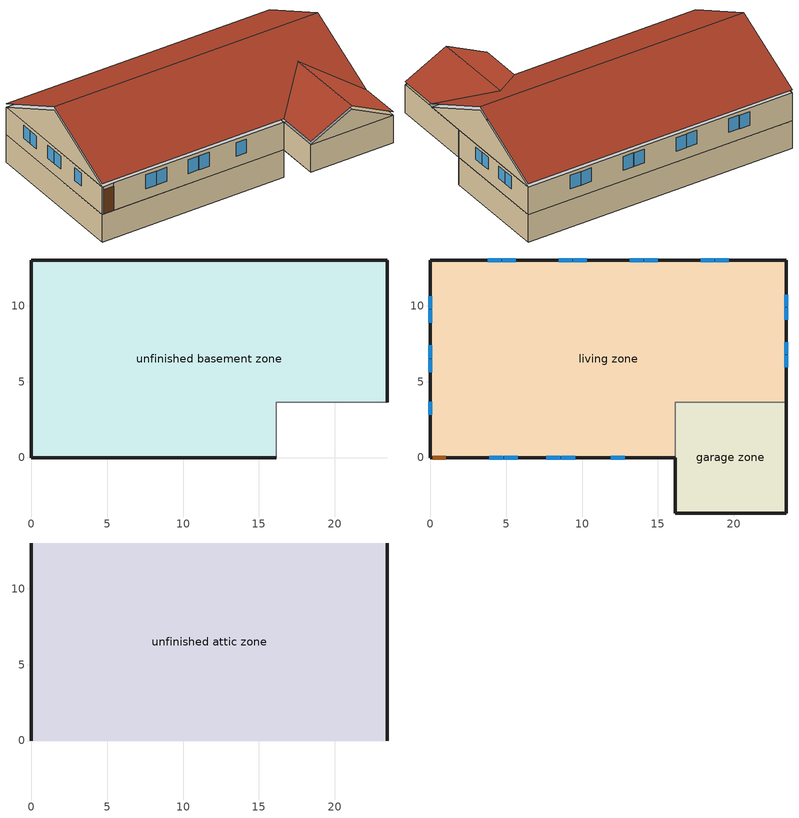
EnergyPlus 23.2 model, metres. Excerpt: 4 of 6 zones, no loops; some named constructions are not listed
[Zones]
unfinished basement zone
 floor foundation (FloorFndGrndUnfinB): 0,0 0,13.03 23.45,13.03 23.45,3.66 16.13,3.66 16.13,0 z-2.44
 wall foundation (WallFndGrndUnfinB): 23.45,3.66 23.45,13.03 0,13.03 0,0 16.13,0 z-2.44:0
 wall adiabatic (WallIntUnfinUninsUnfin): 16.13,0 16.13,3.66 23.45,3.66 z-2.44:0
garage zone
 floor foundation (FloorFndGrndUnfinSlab): 16.13,-3.66 16.13,3.66 23.45,3.66 23.45,-3.66 z0
 wall outside (WallExtUninsUnfin): 16.13,0 16.13,-3.66 23.45,-3.66 23.45,3.66 z0:2.44; 16.13,-3.66,2.44 23.45,-3.66,2.44 19.79,-3.66,4.27
 wall to living zone (WallIntFinInsUnfin Reversed): 23.45,3.66 16.13,3.66 16.13,0 z0:2.44
 roof outside (RoofUnfinUninsExt): 16.13,0,2.74 16.13,-3.66,2.74 19.79,-3.66,4.57 19.79,3.66,4.57; 23.45,0,2.74 19.79,3.66,4.57 19.79,-3.66,4.57 23.45,-3.66,2.74
living zone
 floor to unfinished basement zone (FloorUnfinBInsFin Reversed): 0,0 0,13.03 23.45,13.03 23.45,3.66 16.13,3.66 16.13,0 z0
 wall outside (WallExtInsFin): 23.45,3.66 23.45,13.03 0,13.03 0,0 0.13,0 1.05,0 16.13,0 z0:2.44
 window (WindowConstruction): 23.45,5.95 23.45,6.75 / 23.45,6.81 23.45,7.61 / 23.45,9.07 23.45,9.87 / 23.45,9.93 23.45,10.74 z1.06:2.13; 3.88,0 4.79,0 / 4.85,0 5.76,0 / 7.65,0 8.56,0 / 8.62,0 9.54,0 / 11.91,0 12.82,0 z0.92:2.13; 0,10.65 0,9.8 / 0,9.74 0,8.89 / 0,7.39 0,6.54 / 0,6.48 0,5.64 / 0,3.68 0,2.83 z1.01:2.13; 19.69,13.03 18.79,13.03 / 18.73,13.03 17.83,13.03 / 15,13.03 14.1,13.03 / 14.04,13.03 13.14,13.03 / 10.31,13.03 9.41,13.03 / 9.35,13.03 8.45,13.03 / 5.62,13.03 4.72,13.03 / 4.66,13.03 3.76,13.03 z0.94:2.13
 door (Door): 0.15,0 1.02,0 z0:2.13
unfinished attic zone
 floor to garage zone (FloorUnfinUninsUnfin): 23.45,3.66 23.45,0 16.13,0 16.13,3.66 z2.44
 floor to living zone (FloorFinInsUnfinAttic): 23.45,13.03 23.45,3.66 16.13,3.66 16.13,0 0,0 0,13.03 z2.44
 wall outside (WallExtUninsUnfin): 0,6.51,5.7 0,13.03,2.44 0,0,2.44; 23.45,6.51,5.7 23.45,0,2.44 23.45,13.03,2.44
 roof outside (RoofUnfinInsExt): 0,6.51,6 23.45,6.51,6 23.45,13.03,2.74 0,13.03,2.74; 0,6.51,6 0,0,2.74 16.13,0,2.74 19.79,3.66,4.57 23.45,0,2.74 23.45,6.51,6
[Construction]
FloorFinInsUnfinAttic Reversed: Drywall 0.5 in., FloorUATrussandIns, FloorUAAdditionalCeilingIns
FloorUnfinBInsFin: FloorIns, RoofSheathing, Wood Floor, Floor Covering
WallIntFinInsUnfin: WallSheathing, WallStudAndCavity 1
[EnergyManagementSystem:Subroutine]
res_ds_res_ac_asys_lk_subrout: Set f_sup = 0.13326673326673327; Set f_ret = 0.06673326673326675; Set f_OA = 0.0; Set oafrate = f_OA * res_ds_res_ac_asys_AhVfr; Set suplkfrate = f_sup * res_ds_res_ac_asys_AhVfr; Set retlkfrate = f_ret * res_ds_res_ac_asys_AhVfr; Set res_ds_res_ac_asys_AhToLiv = (@Abs (suplkfrate-retlkfrate-oafrate)); Set res_ds_res_ac_asys_LivToAh = 0; Set res_ds_res_ac_asys_lk_sup_fan_equiv = 0; Set res_ds_res_ac_asys_lk_ret_fan_equiv = oafrate; If res_ds_res_ac_asys_AhMfr>0; Set h_SA=(@HFnTdbW res_ds_res_ac_asys_AhTt res_ds_res_ac_asys_AhWt); Set h_AHZ=(@HFnTdbW res_ds_res_ac_asys_AhT res_ds_res_ac_asys_AhW); Set h_RA=(@HFnTdbW res_ds_res_ac_asys_RaT res_ds_res_ac_asys_RaW); Set h_fg=(@HfgAirFnWTdb res_ds_res_ac_asys_AhWt res_ds_res_ac_asys_AhTt); Set SALkQtot=f_sup*res_ds_res_ac_asys_AhMfr*(h_RA-h_SA); Set temp1=h_fg*(res_ds_res_ac_asys_RaW-res_ds_res_ac_asys_AhWt); Set res_ds_res_ac_asys_SupLatLkToLv = f_sup*res_ds_res_ac_asys_AhMfr*temp1; Set res_ds_res_ac_asys_SupSLkToLv = SALkQtot-res_ds_res_ac_asys_SupLatLkToLv; Set eTm=(res_ds_res_ac_asys_FanRtf/(res_ds_res_ac_asys_AhMfr*1006.0))*251.338; Set eTm=0-eTm; Set temp4=res_ds_res_ac_asys_AhT; Set tsup=temp4+((res_ds_res_ac_asys_AhTt-res_ds_res_ac_asys_AhT)*(@Exp eTm)); Set temp5=tsup-res_ds_res_ac_asys_AhTt; Set res_ds_res_ac_asys_SupDCnToLv = res_ds_res_ac_asys_AhMfr*1006.0*temp5; Set res_ds_res_ac_asys_SupDCnToAh = 0-res_ds_res_ac_asys_SupDCnToLv; Set eTm=(res_ds_res_ac_asys_FanRtf/(res_ds_res_ac_asys_AhMfr*1006.0))*93.088; Set eTm=0-eTm; Set temp6=res_ds_res_ac_asys_AhT; Set tret=temp6+((res_ds_res_ac_asys_RaT-res_ds_res_ac_asys_AhT)*(@Exp eTm)); Set temp7=tret-res_ds_res_ac_asys_RaT; Set res_ds_res_ac_asys_RetDCnToPl=res_ds_res_ac_asys_AhMfr*1006.0*temp7; Set res_ds_res_ac_asys_RetDCnToAh=0-res_ds_res_ac_asys_RetDCnToPl; Set res_ds_res_ac_asys_RetLatLk=0; Set temp2=(res_ds_res_ac_asys_AhT-res_ds_res_ac_asys_RaT); Set res_ds_res_ac_asys_RetSLk=f_ret*res_ds_res_ac_asys_AhMfr*1006.0*temp2; Set QtLkToAHZn=f_sup*res_ds_res_ac_asys_AhMfr*(h_SA-h_AHZ); Set temp3=(res_ds_res_ac_asys_AhWt-res_ds_res_ac_asys_AhW); Set res_ds_res_ac_asys_SupLatLkToAh=f_sup*res_ds_res_ac_asys_AhMfr*h_fg; Set res_ds_res_ac_asys_SupLatLkToAh=res_ds_res_ac_asys_SupLatLkToAh*temp3; Set res_ds_res_ac_asys_SupSLkToAh=QtLkToAHZn-res_ds_res_ac_asys_SupLatLkToAh; Else; Set res_ds_res_ac_asys_SupLatLkToLv=0; Set res_ds_res_ac_asys_SupSLkToLv=0; Set res_ds_res_ac_asys_SupDCnToLv=0; Set res_ds_res_ac_asys_SupDCnToAh=0; Set res_ds_res_ac_asys_RetDCnToPl=0; Set res_ds_res_ac_asys_RetDCnToAh=0; Set res_ds_res_ac_asys_RetLatLk=0; Set res_ds_res_ac_asys_RetSLk=0; Set res_ds_res_ac_asys_SupLatLkToAh=0; Set res_ds_res_ac_asys_SupSLkToAh=0; EndIf
res_ds_res_fur_gas_asys_lk_subrout: Set f_sup = 0.13326673326673327; Set f_ret = 0.06673326673326675; Set f_OA = 0.0; Set oafrate = f_OA * res_ds_res_fur_gas_asys_AhVfr; Set suplkfrate = f_sup * res_ds_res_fur_gas_asys_AhVfr; Set retlkfrate = f_ret * res_ds_res_fur_gas_asys_AhVfr; Set res_ds_res_fur_gas_asys_AhToLiv = (@Abs (suplkfrate-retlkfrate-oafrate)); Set res_ds_res_fur_gas_asys_LivToAh = 0; Set res_ds_res_fur_gas_asys_lk_sup_fan_equiv = 0; Set res_ds_res_fur_gas_asys_lk_ret_fan_equiv = oafrate; If res_ds_res_fur_gas_asys_AhMfr>0; Set h_SA=(@HFnTdbW res_ds_res_fur_gas_asys_AhTt res_ds_res_fur_gas_asys_AhWt); Set h_AHZ=(@HFnTdbW res_ds_res_fur_gas_asys_AhT res_ds_res_fur_gas_asys_AhW); Set h_RA=(@HFnTdbW res_ds_res_fur_gas_asys_RaT res_ds_res_fur_gas_asys_RaW); Set h_fg=(@HfgAirFnWTdb res_ds_res_fur_gas_asys_AhWt res_ds_res_fur_gas_asys_AhTt); Set SALkQtot=f_sup*res_ds_res_fur_gas_asys_AhMfr*(h_RA-h_SA); Set temp1=h_fg*(res_ds_res_fur_gas_asys_RaW-res_ds_res_fur_gas_asys_AhWt); Set res_ds_res_fur_gas_asys_SupLatLkToLv = f_sup*res_ds_res_fur_gas_asys_AhMfr*temp1; Set res_ds_res_fur_gas_asys_SupSLkToLv = SALkQtot-res_ds_res_fur_gas_asys_SupLatLkToLv; Set eTm=(res_ds_res_fur_gas_asys_FanRtf/(res_ds_res_fur_gas_asys_AhMfr*1006.0))*251.338; Set eTm=0-eTm; Set temp4=res_ds_res_fur_gas_asys_AhT; Set tsup=temp4+((res_ds_res_fur_gas_asys_AhTt-res_ds_res_fur_gas_asys_AhT)*(@Exp eTm)); Set temp5=tsup-res_ds_res_fur_gas_asys_AhTt; Set res_ds_res_fur_gas_asys_SupDCnToLv = res_ds_res_fur_gas_asys_AhMfr*1006.0*temp5; Set res_ds_res_fur_gas_asys_SupDCnToAh = 0-res_ds_res_fur_gas_asys_SupDCnToLv; Set eTm=(res_ds_res_fur_gas_asys_FanRtf/(res_ds_res_fur_gas_asys_AhMfr*1006.0))*93.088; Set eTm=0-eTm; Set temp6=res_ds_res_fur_gas_asys_AhT; Set tret=temp6+((res_ds_res_fur_gas_asys_RaT-res_ds_res_fur_gas_asys_AhT)*(@Exp eTm)); Set temp7=tret-res_ds_res_fur_gas_asys_RaT; Set res_ds_res_fur_gas_asys_RetDCnToPl=res_ds_res_fur_gas_asys_AhMfr*1006.0*temp7; Set res_ds_res_fur_gas_asys_RetDCnToAh=0-res_ds_res_fur_gas_asys_RetDCnToPl; Set res_ds_res_fur_gas_asys_RetLatLk=0; Set temp2=(res_ds_res_fur_gas_asys_AhT-res_ds_res_fur_gas_asys_RaT); Set res_ds_res_fur_gas_asys_RetSLk=f_ret*res_ds_res_fur_gas_asys_AhMfr*1006.0*temp2; Set QtLkToAHZn=f_sup*res_ds_res_fur_gas_asys_AhMfr*(h_SA-h_AHZ); Set temp3=(res_ds_res_fur_gas_asys_AhWt-res_ds_res_fur_gas_asys_AhW); Set res_ds_res_fur_gas_asys_SupLatLkToAh=f_sup*res_ds_res_fur_gas_asys_AhMfr*h_fg; Set res_ds_res_fur_gas_asys_SupLatLkToAh=res_ds_res_fur_gas_asys_SupLatLkToAh*temp3; Set res_ds_res_fur_gas_asys_SupSLkToAh=QtLkToAHZn-res_ds_res_fur_gas_asys_SupLatLkToAh; Else; Set res_ds_res_fur_gas_asys_SupLatLkToLv=0; Set res_ds_res_fur_gas_asys_SupSLkToLv=0; Set res_ds_res_fur_gas_asys_SupDCnToLv=0; Set res_ds_res_fur_gas_asys_SupDCnToAh=0; Set res_ds_res_fur_gas_asys_RetDCnToPl=0; Set res_ds_res_fur_gas_asys_RetDCnToAh=0; Set res_ds_res_fur_gas_asys_RetLatLk=0; Set res_ds_res_fur_gas_asys_RetSLk=0; Set res_ds_res_fur_gas_asys_SupLatLkToAh=0; Set res_ds_res_fur_gas_asys_SupSLkToAh=0; EndIf
[Schedule:Day:Interval]
res lighting garage allday1; res lighting interior allday1; res lighting exterior allday1: No, 01:00, 0.122285, 02:00, 0.0733708, 04:00, 0.0489138, 05:00, 0.0543812, 06:00, 0.149216, 07:00, 0.350317, 08:00, 0.443317, 09:00, 0.471122, 10:00, 0.48428, 11:00, 0.471113, 12:00, 0.45287, 13:00, 0.439703, 14:00, 0.435828, 15:00, 0.438552, 16:00, 0.460023, 17:00, 0.53172, 18:00, 0.691251, 19:00, 0.896692, 20:00, 1, 21:00, 0.904552, 22:00, 0.700046, 23:00, 0.601925, 24:00, 0.246272
res lighting garage allday2; res lighting interior allday2; res lighting exterior allday2: No, 01:00, 0.122285, 02:00, 0.0733708, 04:00, 0.0489138, 05:00, 0.0541015, 06:00, 0.147821, 07:00, 0.347043, 08:00, 0.439173, 09:00, 0.464457, 10:00, 0.475232, 11:00, 0.462188, 12:00, 0.444116, 13:00, 0.431071, 14:00, 0.427233, 15:00, 0.428168, 16:00, 0.438156, 17:00, 0.47688, 18:00, 0.581468, 19:00, 0.760677, 20:00, 0.9305, 21:00, 0.957918, 22:00, 0.818226, 23:00, 0.49803, 24:00, 0.246272
res lighting garage allday3; res lighting interior allday3; res lighting exterior allday3: No, 01:00, 0.122285, 02:00, 0.0733708, 04:00, 0.0489138, 05:00, 0.0533373, 06:00, 0.14401, 07:00, 0.338097, 08:00, 0.427853, 09:00, 0.446468, 10:00, 0.450948, 11:00, 0.43824, 12:00, 0.420633, 13:00, 0.407925, 14:00, 0.404186, 15:00, 0.404404, 16:00, 0.409151, 17:00, 0.429604, 18:00, 0.493331, 19:00, 0.627044, 20:00, 0.803845, 21:00, 0.919042, 22:00, 0.880796, 23:00, 0.546066, 24:00, 0.246272
res lighting garage allday4; res lighting interior allday4; res lighting exterior allday4: No, 01:00, 0.122285, 02:00, 0.0733708, 04:00, 0.0489138, 05:00, 0.0522934, 06:00, 0.138805, 07:00, 0.325876, 08:00, 0.412388, 09:00, 0.422408, 10:00, 0.418804, 11:00, 0.406555, 12:00, 0.389585, 13:00, 0.377336, 14:00, 0.373732, 15:00, 0.373409, 16:00, 0.37379, 17:00, 0.376215, 18:00, 0.387728, 19:00, 0.426902, 20:00, 0.520708, 21:00, 0.672748, 22:00, 0.822514, 23:00, 0.60102, 24:00, 0.246272
res lighting garage allday5; res lighting interior allday5; res lighting exterior allday5: No, 01:00, 0.122285, 02:00, 0.0733708, 04:00, 0.0489138, 05:00, 0.0512496, 06:00, 0.1336, 07:00, 0.313656, 08:00, 0.396923, 09:00, 0.398942, 10:00, 0.387848, 11:00, 0.376059, 12:00, 0.359725, 13:00, 0.347936, 14:00, 0.344466, 15:00, 0.344144, 16:00, 0.344367, 17:00, 0.345777, 18:00, 0.35261, 19:00, 0.377095, 20:00, 0.441157, 21:00, 0.560458, 22:00, 0.709565, 23:00, 0.56194, 24:00, 0.246272
res lighting garage allday6; res lighting interior allday6; res lighting exterior allday6: No, 01:00, 0.122285, 02:00, 0.0733708, 04:00, 0.0489138, 05:00, 0.0504854, 06:00, 0.12979, 07:00, 0.30471, 08:00, 0.385603, 09:00, 0.382141, 10:00, 0.36594, 11:00, 0.354487, 12:00, 0.338619, 13:00, 0.327166, 14:00, 0.323796, 15:00, 0.323482, 16:00, 0.323678, 17:00, 0.324821, 18:00, 0.330116, 19:00, 0.348758, 20:00, 0.39814, 21:00, 0.494684, 22:00, 0.628381, 23:00, 0.524447, 24:00, 0.246272
res lighting garage allday7; res lighting interior allday7; res lighting exterior allday7: No, 01:00, 0.122285, 02:00, 0.0733708, 04:00, 0.0489138, 05:00, 0.0502057, 06:00, 0.128395, 07:00, 0.301436, 08:00, 0.381459, 09:00, 0.376071, 10:00, 0.358081, 11:00, 0.346751, 12:00, 0.331053, 13:00, 0.319723, 14:00, 0.316389, 15:00, 0.31608, 16:00, 0.316285, 17:00, 0.317475, 18:00, 0.322952, 19:00, 0.342104, 20:00, 0.392482, 21:00, 0.490211, 22:00, 0.624302, 23:00, 0.522023, 24:00, 0.246272
res lighting garage allday8; res lighting interior allday8; res lighting exterior allday8: No, 01:00, 0.122285, 02:00, 0.0733708, 04:00, 0.0489138, 05:00, 0.0504854, 06:00, 0.12979, 07:00, 0.30471, 08:00, 0.385603, 09:00, 0.382141, 10:00, 0.36594, 11:00, 0.354487, 12:00, 0.338619, 13:00, 0.327166, 14:00, 0.323796, 15:00, 0.323491, 16:00, 0.323791, 17:00, 0.325599, 18:00, 0.333987, 19:00, 0.362731, 20:00, 0.434437, 21:00, 0.561062, 22:00, 0.708907, 23:00, 0.556985, 24:00, 0.246272
res lighting garage allday9; res lighting interior allday9; res lighting exterior allday9: No, 01:00, 0.122285, 02:00, 0.0733708, 04:00, 0.0489138, 05:00, 0.0512496, 06:00, 0.1336, 07:00, 0.313656, 08:00, 0.396923, 09:00, 0.398942, 10:00, 0.387848, 11:00, 0.376059, 12:00, 0.359725, 13:00, 0.347936, 14:00, 0.344466, 15:00, 0.344215, 16:00, 0.345112, 17:00, 0.350061, 18:00, 0.37044, 19:00, 0.43019, 20:00, 0.551888, 21:00, 0.714401, 22:00, 0.831384, 23:00, 0.582105, 24:00, 0.246272
res lighting garage allday10; res lighting interior allday10; res lighting exterior allday10: No, 01:00, 0.122285, 02:00, 0.0733708, 04:00, 0.0489138, 05:00, 0.0522934, 06:00, 0.138805, 07:00, 0.325876, 08:00, 0.412388, 09:00, 0.422408, 10:00, 0.418804, 11:00, 0.406555, 12:00, 0.389585, 13:00, 0.377336, 14:00, 0.373732, 15:00, 0.37373, 16:00, 0.376834, 17:00, 0.391494, 18:00, 0.441544, 19:00, 0.557614, 20:00, 0.731177, 21:00, 0.872781, 22:00, 0.874397, 23:00, 0.552342, 24:00, 0.246272
res lighting garage allday11; res lighting interior allday11; res lighting exterior allday11: No, 01:00, 0.122285, 02:00, 0.0733708, 04:00, 0.0489138, 05:00, 0.0533373, 06:00, 0.14401, 07:00, 0.338097, 08:00, 0.427853, 09:00, 0.446468, 10:00, 0.450948, 11:00, 0.43824, 12:00, 0.420633, 13:00, 0.407925, 14:00, 0.404186, 15:00, 0.409603, 16:00, 0.442543, 17:00, 0.53199, 18:00, 0.700143, 19:00, 0.882518, 20:00, 0.944276, 21:00, 0.830284, 22:00, 0.638992, 23:00, 0.552505, 24:00, 0.246272
res lighting garage allday12; res lighting interior allday12; res lighting exterior allday12: No, 01:00, 0.122285, 02:00, 0.0733708, 04:00, 0.0489138, 05:00, 0.0541015, 06:00, 0.147821, 07:00, 0.347043, 08:00, 0.439173, 09:00, 0.464457, 10:00, 0.475232, 11:00, 0.462188, 12:00, 0.444116, 13:00, 0.431071, 14:00, 0.427233, 15:00, 0.433237, 16:00, 0.471088, 17:00, 0.575408, 18:00, 0.765327, 19:00, 0.95027, 20:00, 0.976328, 21:00, 0.818447, 22:00, 0.616279, 23:00, 0.530156, 24:00, 0.246272
Schedule Day 28; res lighting garage winter design; Schedule Day 25; res lighting interior winter design; res cd electric schedule allday1; res cd electric schedule allday3; res cd electric schedule allday5; res cd electric schedule allday6; res gas fireplace schedule winter design; res lighting exterior winter design; res misc plug loads schedule winter design; res mv_1 bath exhaust schedule winter design; res mv_1 dryer exhaust schedule allday1; res mv_1 dryer exhaust schedule allday3; res mv_1 dryer exhaust schedule allday5; res mv_1 dryer exhaust schedule allday6; res mv_1 range exhaust schedule winter design; res occupants schedule winter design; res range electric|false schedule winter design; res refrig schedule winter design; Schedule Day 11; Schedule Day 16; Schedule Day 18; Schedule Day 2; Schedule Day 22; Schedule Day 3; Schedule Day 31; Schedule Day 34; Schedule Day 37; Schedule Day 38; Schedule Day 39; Schedule Day 42; Schedule Day 43; Schedule Day 44; Schedule Day 5; Schedule Day 9; Window shading schedule allday1; Window shading schedule allday10; Window shading schedule allday11; Window shading schedule allday12; Window shading schedule allday2; Window shading schedule allday3; Window shading schedule allday4: No, 24:00, 0
res lighting garage summer design; res lighting interior summer design; res ceil fan schedule allday1; res ceil fan schedule allday10; res ceil fan schedule allday11; res ceil fan schedule allday12; res ceil fan schedule allday2; res ceil fan schedule allday3; res ceil fan schedule allday4; res ceil fan schedule allday5; res ceil fan schedule allday6; res ceil fan schedule allday7; res ceil fan schedule allday8; res ceil fan schedule allday9; res gas fireplace schedule summer design; res lighting exterior summer design; res misc plug loads schedule summer design; res mv_1 bath exhaust schedule summer design; res mv_1 range exhaust schedule summer design; res occupants schedule summer design; res range electric|false schedule summer design; res refrig schedule summer design; Window shading schedule allday5; Window shading schedule allday6; Window shading schedule allday7; Window shading schedule allday8; Window shading schedule allday9: No, 24:00, 1
res cd electric schedule allday2: No, 09:20, 0, 09:30, 0.0439397, 09:40, 0, 09:50, 0.0535879, 10:30, 0, 10:40, 0.0234774, 10:50, 0, 11:00, 0.0229146, 11:10, 0.0169045, 12:10, 0, 12:20, 0.0510955, 15:00, 0, 15:10, 0.0207437, 16:10, 0, 16:20, 0.0451256, 21:10, 0, 21:20, 0.0319598, 24:00, 0
res cd electric schedule allday4: No, 15:20, 0, 15:30, 0.047196, 24:00, 0
res cd electric schedule allday7: No, 06:40, 0, 06:50, 0.061005, 11:40, 0, 11:50, 0.0952563, 24:00, 0
res ceil fan benchmark|living space schedule allday1; res ceil fan benchmark|living space schedule allday12; res misc plug loads schedule allday1; res misc plug loads schedule allday12: No, 01:00, 0.559347, 03:00, 0.517396, 04:00, 0.503412, 05:00, 0.461461, 06:00, 0.503412, 07:00, 0.601298, 08:00, 0.657232, 09:00, 0.475445, 10:00, 0.321624, 11:00, 0.335608, 12:00, 0.349592, 13:00, 0.335608, 14:00, 0.391543, 15:00, 0.433494, 16:00, 0.447477, 17:00, 0.545363, 18:00, 0.741134, 19:00, 0.880971, 20:00, 0.936905, 21:00, 0.99284, 22:00, 0.964873, 23:00, 0.825036, 24:00, 0.699183
res ceil fan benchmark|living space schedule allday10; res misc plug loads schedule allday10: No, 01:00, 0.443712, 03:00, 0.410434, 04:00, 0.399341, 05:00, 0.366063, 06:00, 0.399341, 07:00, 0.476991, 08:00, 0.521362, 09:00, 0.377156, 10:00, 0.255135, 11:00, 0.266227, 12:00, 0.27732, 13:00, 0.266227, 14:00, 0.310599, 15:00, 0.343877, 16:00, 0.35497, 17:00, 0.43262, 18:00, 0.587919, 19:00, 0.698847, 20:00, 0.743218, 21:00, 0.787589, 22:00, 0.765404, 23:00, 0.654476, 24:00, 0.55464
res ceil fan benchmark|living space schedule allday11; res misc plug loads schedule allday11: No, 01:00, 0.442368, 03:00, 0.40919, 04:00, 0.398131, 05:00, 0.364953, 06:00, 0.398131, 07:00, 0.475545, 08:00, 0.519782, 09:00, 0.376013, 10:00, 0.254361, 11:00, 0.265421, 12:00, 0.27648, 13:00, 0.265421, 14:00, 0.309657, 15:00, 0.342835, 16:00, 0.353894, 17:00, 0.431309, 18:00, 0.586137, 19:00, 0.696729, 20:00, 0.740966, 21:00, 0.785203, 22:00, 0.763084, 23:00, 0.652493, 24:00, 0.55296
res ceil fan benchmark|living space schedule allday2; res misc plug loads schedule allday2: No, 01:00, 0.56338, 03:00, 0.521127, 04:00, 0.507042, 05:00, 0.464789, 06:00, 0.507042, 07:00, 0.605634, 08:00, 0.661972, 09:00, 0.478873, 10:00, 0.323944, 11:00, 0.338028, 12:00, 0.352113, 13:00, 0.338028, 14:00, 0.394366, 15:00, 0.43662, 16:00, 0.450704, 17:00, 0.549296, 18:00, 0.746479, 19:00, 0.887324, 20:00, 0.943662, 21:00, 1, 22:00, 0.971831, 23:00, 0.830986, 24:00, 0.704225
res ceil fan benchmark|living space schedule allday3; res ceil fan benchmark|living space schedule allday5; res misc plug loads schedule allday3; res misc plug loads schedule allday5: No, 01:00, 0.445057, 03:00, 0.411678, 04:00, 0.400551, 05:00, 0.367172, 06:00, 0.400551, 07:00, 0.478436, 08:00, 0.522942, 09:00, 0.378298, 10:00, 0.255908, 11:00, 0.267034, 12:00, 0.278161, 13:00, 0.267034, 14:00, 0.31154, 15:00, 0.344919, 16:00, 0.356046, 17:00, 0.433931, 18:00, 0.5897, 19:00, 0.700965, 20:00, 0.74547, 21:00, 0.789976, 22:00, 0.767723, 23:00, 0.656459, 24:00, 0.556321
res ceil fan benchmark|living space schedule allday4; res misc plug loads schedule allday4: No, 01:00, 0.443264, 03:00, 0.410019, 04:00, 0.398938, 05:00, 0.365693, 06:00, 0.398938, 07:00, 0.476509, 08:00, 0.520835, 09:00, 0.376775, 10:00, 0.254877, 11:00, 0.265959, 12:00, 0.27704, 13:00, 0.265959, 14:00, 0.310285, 15:00, 0.34353, 16:00, 0.354611, 17:00, 0.432183, 18:00, 0.587325, 19:00, 0.698141, 20:00, 0.742468, 21:00, 0.786794, 22:00, 0.764631, 23:00, 0.653815, 24:00, 0.55408
res ceil fan benchmark|living space schedule allday6; res ceil fan benchmark|living space schedule allday9; res misc plug loads schedule allday6; res misc plug loads schedule allday9: No, 01:00, 0.370657, 03:00, 0.342857, 04:00, 0.333591, 05:00, 0.305792, 06:00, 0.333591, 07:00, 0.398456, 08:00, 0.435522, 09:00, 0.315058, 10:00, 0.213128, 11:00, 0.222394, 12:00, 0.23166, 13:00, 0.222394, 14:00, 0.25946, 15:00, 0.287259, 16:00, 0.296525, 17:00, 0.36139, 18:00, 0.49112, 19:00, 0.583784, 20:00, 0.62085, 21:00, 0.657916, 22:00, 0.639383, 23:00, 0.546719, 24:00, 0.463321
res ceil fan benchmark|living space schedule allday7; res ceil fan benchmark|living space schedule allday8; res misc plug loads schedule allday7; res misc plug loads schedule allday8: No, 01:00, 0.367968, 03:00, 0.34037, 04:00, 0.331171, 05:00, 0.303573, 06:00, 0.331171, 07:00, 0.395565, 08:00, 0.432362, 09:00, 0.312772, 10:00, 0.211581, 11:00, 0.220781, 12:00, 0.22998, 13:00, 0.220781, 14:00, 0.257577, 15:00, 0.285175, 16:00, 0.294374, 17:00, 0.358768, 18:00, 0.487557, 19:00, 0.579549, 20:00, 0.616346, 21:00, 0.653142, 22:00, 0.634744, 23:00, 0.542752, 24:00, 0.459959
res gas fireplace schedule allday1; res gas fireplace schedule allday12: No, 01:00, 0.508543, 02:00, 0.265829, 03:00, 0.219598, 04:00, 0.173367, 05:00, 0.184925, 06:00, 0.20804, 07:00, 0.300503, 09:00, 0.381407, 10:00, 0.36985, 12:00, 0.381407, 15:00, 0.36985, 16:00, 0.381407, 17:00, 0.520101, 18:00, 0.658795, 19:00, 0.762815, 20:00, 0.878393, 21:00, 0.936182, 22:00, 0.993971, 23:00, 0.866835, 24:00, 0.751257
res gas fireplace schedule allday10: No, 01:00, 0.430984, 02:00, 0.225287, 03:00, 0.186107, 04:00, 0.146926, 05:00, 0.156721, 06:00, 0.176312, 07:00, 0.254672, 09:00, 0.323238, 10:00, 0.313443, 12:00, 0.323238, 15:00, 0.313443, 16:00, 0.323238, 17:00, 0.440779, 18:00, 0.55832, 19:00, 0.646476, 20:00, 0.744426, 21:00, 0.793402, 22:00, 0.842377, 23:00, 0.734631, 24:00, 0.63668
res gas fireplace schedule allday11: No, 01:00, 0.429221, 02:00, 0.224366, 03:00, 0.185345, 04:00, 0.146325, 05:00, 0.15608, 06:00, 0.17559, 07:00, 0.253631, 09:00, 0.321916, 10:00, 0.312161, 12:00, 0.321916, 15:00, 0.312161, 16:00, 0.321916, 17:00, 0.438976, 18:00, 0.556036, 19:00, 0.643832, 20:00, 0.741382, 21:00, 0.790157, 22:00, 0.838932, 23:00, 0.731627, 24:00, 0.634076
res gas fireplace schedule allday2: No, 01:00, 0.511628, 02:00, 0.267442, 03:00, 0.22093, 04:00, 0.174419, 05:00, 0.186047, 06:00, 0.209302, 07:00, 0.302326, 09:00, 0.383721, 10:00, 0.372093, 12:00, 0.383721, 15:00, 0.372093, 16:00, 0.383721, 17:00, 0.523256, 18:00, 0.662791, 19:00, 0.767442, 20:00, 0.883721, 21:00, 0.94186, 22:00, 1, 23:00, 0.872093, 24:00, 0.755814
res gas fireplace schedule allday3; res gas fireplace schedule allday5: No, 01:00, 0.446407, 02:00, 0.233349, 03:00, 0.192767, 04:00, 0.152184, 05:00, 0.16233, 06:00, 0.182621, 07:00, 0.263786, 09:00, 0.334806, 10:00, 0.32466, 12:00, 0.334806, 15:00, 0.32466, 16:00, 0.334806, 17:00, 0.456553, 18:00, 0.578301, 19:00, 0.669611, 20:00, 0.771067, 21:00, 0.821796, 22:00, 0.872524, 23:00, 0.760922, 24:00, 0.659466
res gas fireplace schedule allday4: No, 01:00, 0.445085, 02:00, 0.232658, 03:00, 0.192196, 04:00, 0.151734, 05:00, 0.161849, 06:00, 0.18208, 07:00, 0.263005, 09:00, 0.333814, 10:00, 0.323698, 12:00, 0.333814, 15:00, 0.323698, 16:00, 0.333814, 17:00, 0.455201, 18:00, 0.576588, 19:00, 0.667628, 20:00, 0.768784, 21:00, 0.819362, 22:00, 0.86994, 23:00, 0.758668, 24:00, 0.657513
res gas fireplace schedule allday6; res gas fireplace schedule allday9: No, 01:00, 0.391323, 02:00, 0.204555, 03:00, 0.16898, 04:00, 0.133405, 05:00, 0.142299, 06:00, 0.160087, 07:00, 0.231236, 09:00, 0.293492, 10:00, 0.284598, 12:00, 0.293492, 15:00, 0.284598, 16:00, 0.293492, 17:00, 0.400216, 18:00, 0.506941, 19:00, 0.586984, 20:00, 0.675921, 21:00, 0.720389, 22:00, 0.764858, 23:00, 0.667027, 24:00, 0.57809
res gas fireplace schedule allday7; res gas fireplace schedule allday8: No, 01:00, 0.389119, 02:00, 0.203403, 03:00, 0.168029, 04:00, 0.132654, 05:00, 0.141498, 06:00, 0.159185, 07:00, 0.229934, 09:00, 0.291839, 10:00, 0.282996, 12:00, 0.291839, 15:00, 0.282996, 16:00, 0.291839, 17:00, 0.397963, 18:00, 0.504086, 19:00, 0.583679, 20:00, 0.672115, 21:00, 0.716333, 22:00, 0.760551, 23:00, 0.663271, 24:00, 0.574835
res hot water distribution schedule allday1; res hot water distribution schedule allday10; res hot water distribution schedule allday11; res hot water distribution schedule allday12; res hot water distribution schedule allday2; res hot water distribution schedule allday3; res hot water distribution schedule allday4; res hot water distribution schedule allday5; res hot water distribution schedule allday6; res hot water distribution schedule allday7; res hot water distribution schedule allday8; res hot water distribution schedule allday9: No, 01:00, 0.078424, 02:00, 0.0392749, 04:00, 0.00981873, 05:00, 0.0392749, 06:00, 0.274547, 07:00, 0.941213, 08:00, 1, 09:00, 0.960725, 10:00, 0.843152, 11:00, 0.764728, 12:00, 0.60788, 13:00, 0.529456, 15:00, 0.470544, 16:00, 0.411757, 17:00, 0.548968, 18:00, 0.725453, 19:00, 0.86279, 20:00, 0.823515, 21:00, 0.745091, 22:00, 0.60788, 23:00, 0.529456, 24:00, 0.294058
res mv_1 bath exhaust schedule allday1; res mv_1 bath exhaust schedule allday10; res mv_1 bath exhaust schedule allday11; res mv_1 bath exhaust schedule allday12; res mv_1 bath exhaust schedule allday2; res mv_1 bath exhaust schedule allday3; res mv_1 bath exhaust schedule allday4; res mv_1 bath exhaust schedule allday5; res mv_1 bath exhaust schedule allday6; res mv_1 bath exhaust schedule allday7; res mv_1 bath exhaust schedule allday8; res mv_1 bath exhaust schedule allday9: No, 07:00, 0, 08:00, 1, 24:00, 0
res mv_1 dryer exhaust schedule allday2: No, 07:20, 0, 07:30, 0.6, 08:30, 1, 08:40, 0.6, 09:40, 1, 09:50, 0.8, 10:10, 0, 10:20, 0.8, 10:50, 1, 11:00, 0.9, 13:00, 0, 13:10, 0.8, 13:20, 1, 13:30, 0.6, 14:10, 0, 14:20, 0.4, 14:40, 1, 19:10, 0, 19:20, 0.2, 19:40, 1, 19:50, 0.2, 24:00, 0
res mv_1 dryer exhaust schedule allday4: No, 13:20, 0, 13:30, 0.3, 13:50, 1, 14:00, 0.1, 24:00, 0
res mv_1 dryer exhaust schedule allday7: No, 04:40, 0, 04:50, 0.3, 05:10, 1, 05:20, 0.1, 09:40, 0, 09:50, 0.7, 10:30, 1, 24:00, 0
res mv_1 range exhaust schedule allday1; res mv_1 range exhaust schedule allday10; res mv_1 range exhaust schedule allday11; res mv_1 range exhaust schedule allday12; res mv_1 range exhaust schedule allday2; res mv_1 range exhaust schedule allday3; res mv_1 range exhaust schedule allday4; res mv_1 range exhaust schedule allday5; res mv_1 range exhaust schedule allday6; res mv_1 range exhaust schedule allday7; res mv_1 range exhaust schedule allday8; res mv_1 range exhaust schedule allday9: No, 08:00, 0, 09:00, 1, 24:00, 0
res nv_1 availability schedule allday1 on; res nv_1 availability schedule allday1 on 1; res nv_1 availability schedule allday1 on 10; res nv_1 availability schedule allday1 on 11; res nv_1 availability schedule allday1 on 2; res nv_1 availability schedule allday1 on 3; res nv_1 availability schedule allday1 on 4; res nv_1 availability schedule allday1 on 5; res nv_1 availability schedule allday1 on 6; res nv_1 availability schedule allday1 on 7; res nv_1 availability schedule allday1 on 8; res nv_1 availability schedule allday1 on 9: No, 01:00, 1, 02:00, 1, 03:00, 1, 04:00, 1, 05:00, 1, 06:00, 1, 07:00, 1, 08:00, 1, 09:00, 1, 10:00, 1, 11:00, 1, 12:00, 1, 13:00, 1, 14:00, 1, 15:00, 1, 16:00, 1, 17:00, 1, 18:00, 1, 19:00, 1, 20:00, 1, 21:00, 1, 22:00, 1, 23:00, 1, 24:00, 1
res nv_1 temp schedule allday1; res nv_1 temp schedule allday10; res nv_1 temp schedule allday11; res nv_1 temp schedule allday12; res nv_1 temp schedule allday2; res nv_1 temp schedule allday3; res nv_1 temp schedule allday4: No, 24:00, 21.6667
res nv_1 temp schedule allday5; res nv_1 temp schedule allday6; res nv_1 temp schedule allday7; res nv_1 temp schedule allday8; res nv_1 temp schedule allday9: No, 24:00, 20.5556
res occupants schedule allday1; res occupants schedule allday10; res occupants schedule allday11; res occupants schedule allday12; res occupants schedule allday2; res occupants schedule allday3; res occupants schedule allday4; res occupants schedule allday5; res occupants schedule allday6; res occupants schedule allday7; res occupants schedule allday8; res occupants schedule allday9: No, 07:00, 1, 08:00, 0.88, 09:00, 0.41, 16:00, 0.24, 17:00, 0.29, 18:00, 0.55, 21:00, 0.9, 24:00, 1
res range electric|false schedule allday1; res range electric|false schedule allday12; res range electric|false schedule allday2: No, 02:00, 0.0466667, 04:00, 0.0266667, 05:00, 0.0466667, 06:00, 0.0733333, 07:00, 0.166667, 08:00, 0.28, 09:00, 0.306667, 10:00, 0.32, 11:00, 0.28, 12:00, 0.333333, 13:00, 0.38, 14:00, 0.306667, 15:00, 0.38, 16:00, 0.293333, 17:00, 0.613333, 18:00, 1, 19:00, 0.78, 20:00, 0.4, 21:00, 0.233333, 22:00, 0.166667, 23:00, 0.106667, 24:00, 0.0733333
res range electric|false schedule allday10; res range electric|false schedule allday11: No, 02:00, 0.0461562, 04:00, 0.026375, 05:00, 0.0461562, 06:00, 0.0725311, 07:00, 0.164844, 08:00, 0.276937, 09:00, 0.303312, 10:00, 0.3165, 11:00, 0.276937, 12:00, 0.329687, 13:00, 0.375843, 14:00, 0.303312, 15:00, 0.375843, 16:00, 0.290125, 17:00, 0.606624, 18:00, 0.989061, 19:00, 0.771468, 20:00, 0.395624, 21:00, 0.230781, 22:00, 0.164844, 23:00, 0.1055, 24:00, 0.0725311
res range electric|false schedule allday3; res range electric|false schedule allday5: No, 02:00, 0.0421574, 04:00, 0.0240899, 05:00, 0.0421574, 06:00, 0.0662473, 07:00, 0.150562, 08:00, 0.252944, 09:00, 0.277034, 10:00, 0.289079, 11:00, 0.252944, 12:00, 0.301124, 13:00, 0.343282, 14:00, 0.277034, 15:00, 0.343282, 16:00, 0.264989, 17:00, 0.554069, 18:00, 0.903373, 19:00, 0.704631, 20:00, 0.361349, 21:00, 0.210787, 22:00, 0.150562, 23:00, 0.0963598, 24:00, 0.0662473
res range electric|false schedule allday4: No, 02:00, 0.0419872, 04:00, 0.0239927, 05:00, 0.0419872, 06:00, 0.0659799, 07:00, 0.149954, 08:00, 0.251923, 09:00, 0.275916, 10:00, 0.287912, 11:00, 0.251923, 12:00, 0.299909, 13:00, 0.341896, 14:00, 0.275916, 15:00, 0.341896, 16:00, 0.26392, 17:00, 0.551832, 18:00, 0.899727, 19:00, 0.701787, 20:00, 0.359891, 21:00, 0.209936, 22:00, 0.149954, 23:00, 0.0959708, 24:00, 0.0659799
res range electric|false schedule allday6; res range electric|false schedule allday9: No, 02:00, 0.0378608, 04:00, 0.0216348, 05:00, 0.0378608, 06:00, 0.0594956, 07:00, 0.135217, 08:00, 0.227165, 09:00, 0.2488, 10:00, 0.259617, 11:00, 0.227165, 12:00, 0.270435, 13:00, 0.308295, 14:00, 0.2488, 15:00, 0.308295, 16:00, 0.237982, 17:00, 0.4976, 18:00, 0.811304, 19:00, 0.632817, 20:00, 0.324521, 21:00, 0.189304, 22:00, 0.135217, 23:00, 0.086539, 24:00, 0.0594956
res range electric|false schedule allday7; res range electric|false schedule allday8: No, 02:00, 0.0381161, 04:00, 0.0217806, 05:00, 0.0381161, 06:00, 0.0598967, 07:00, 0.136129, 08:00, 0.228696, 09:00, 0.250477, 10:00, 0.261367, 11:00, 0.228696, 12:00, 0.272258, 13:00, 0.310374, 14:00, 0.250477, 15:00, 0.310374, 16:00, 0.239587, 17:00, 0.500954, 18:00, 0.816773, 19:00, 0.637083, 20:00, 0.326709, 21:00, 0.19058, 22:00, 0.136129, 23:00, 0.0871225, 24:00, 0.0598967
res refrig schedule allday1; res refrig schedule allday12: No, 01:00, 0.610949, 02:00, 0.595675, 03:00, 0.580401, 04:00, 0.565128, 06:00, 0.549854, 07:00, 0.580401, 08:00, 0.610949, 10:00, 0.626223, 12:00, 0.610949, 15:00, 0.641496, 16:00, 0.626223, 17:00, 0.672044, 18:00, 0.733139, 19:00, 0.763686, 20:00, 0.733139, 21:00, 0.717865, 22:00, 0.702591, 23:00, 0.672044, 24:00, 0.626223
res refrig schedule allday10: No, 01:00, 0.679562, 02:00, 0.662573, 03:00, 0.645584, 04:00, 0.628595, 06:00, 0.611606, 07:00, 0.645584, 08:00, 0.679562, 10:00, 0.696551, 12:00, 0.679562, 15:00, 0.71354, 16:00, 0.696551, 17:00, 0.747518, 18:00, 0.815474, 19:00, 0.849453, 20:00, 0.815474, 21:00, 0.798485, 22:00, 0.781496, 23:00, 0.747518, 24:00, 0.696551
res refrig schedule allday11: No, 01:00, 0.675182, 02:00, 0.658303, 03:00, 0.641423, 04:00, 0.624544, 06:00, 0.607664, 07:00, 0.641423, 08:00, 0.675182, 10:00, 0.692062, 12:00, 0.675182, 15:00, 0.708942, 16:00, 0.692062, 17:00, 0.742701, 18:00, 0.810219, 19:00, 0.843978, 20:00, 0.810219, 21:00, 0.793339, 22:00, 0.77646, 23:00, 0.742701, 24:00, 0.692062
res refrig schedule allday2: No, 01:00, 0.609489, 02:00, 0.594252, 03:00, 0.579015, 04:00, 0.563777, 06:00, 0.54854, 07:00, 0.579015, 08:00, 0.609489, 10:00, 0.624726, 12:00, 0.609489, 15:00, 0.639964, 16:00, 0.624726, 17:00, 0.670438, 18:00, 0.731387, 19:00, 0.761861, 20:00, 0.731387, 21:00, 0.71615, 22:00, 0.700912, 23:00, 0.670438, 24:00, 0.624726
res refrig schedule allday3; res refrig schedule allday4; res refrig schedule allday5: No, 01:00, 0.791241, 02:00, 0.77146, 03:00, 0.751679, 04:00, 0.731898, 06:00, 0.712117, 07:00, 0.751679, 08:00, 0.791241, 10:00, 0.811022, 12:00, 0.791241, 15:00, 0.830803, 16:00, 0.811022, 17:00, 0.870365, 18:00, 0.949489, 19:00, 0.989051, 20:00, 0.949489, 21:00, 0.929708, 22:00, 0.909927, 23:00, 0.870365, 24:00, 0.811022
res refrig schedule allday6; res refrig schedule allday7; res refrig schedule allday8; res refrig schedule allday9: No, 01:00, 0.8, 02:00, 0.78, 03:00, 0.76, 04:00, 0.74, 06:00, 0.72, 07:00, 0.76, 08:00, 0.8, 10:00, 0.82, 12:00, 0.8, 15:00, 0.84, 16:00, 0.82, 17:00, 0.88, 18:00, 0.96, 19:00, 1, 20:00, 0.96, 21:00, 0.94, 22:00, 0.92, 23:00, 0.88, 24:00, 0.82
Schedule Day 4: No, 24:00, 112.539
[Schedule:Week:Daily]
res ceil fan benchmark|living space schedule Week Rule - Apr29-May5: res ceil fan benchmark|living space schedule allday4, res ceil fan benchmark|living space schedule allday4, res ceil fan benchmark|living space schedule allday5, res ceil fan benchmark|living space schedule allday5, res ceil fan benchmark|living space schedule allday5, res ceil fan benchmark|living space schedule allday5, res ceil fan benchmark|living space schedule allday5, Schedule Day 11, Schedule Day 11, Schedule Day 11, Schedule Day 11, Schedule Day 11
res ceil fan benchmark|living space schedule Week Rule - May6-May26: res ceil fan benchmark|living space schedule allday5, res ceil fan benchmark|living space schedule allday5, res ceil fan benchmark|living space schedule allday5, res ceil fan benchmark|living space schedule allday5, res ceil fan benchmark|living space schedule allday5, res ceil fan benchmark|living space schedule allday5, res ceil fan benchmark|living space schedule allday5, Schedule Day 11, Schedule Day 11, Schedule Day 11, Schedule Day 11, Schedule Day 11
res ceil fan benchmark|living space schedule Week Rule - May27-Jun2: res ceil fan benchmark|living space schedule allday5, res ceil fan benchmark|living space schedule allday5, res ceil fan benchmark|living space schedule allday5, res ceil fan benchmark|living space schedule allday5, res ceil fan benchmark|living space schedule allday5, res ceil fan benchmark|living space schedule allday6, res ceil fan benchmark|living space schedule allday6, Schedule Day 11, Schedule Day 11, Schedule Day 11, Schedule Day 11, Schedule Day 11
res ceil fan benchmark|living space schedule Week Rule - Jun3-Jun30: res ceil fan benchmark|living space schedule allday6, res ceil fan benchmark|living space schedule allday6, res ceil fan benchmark|living space schedule allday6, res ceil fan benchmark|living space schedule allday6, res ceil fan benchmark|living space schedule allday6, res ceil fan benchmark|living space schedule allday6, res ceil fan benchmark|living space schedule allday6, Schedule Day 11, Schedule Day 11, Schedule Day 11, Schedule Day 11, Schedule Day 11
res ceil fan benchmark|living space schedule Week Rule - Jul1-Jul28: res ceil fan benchmark|living space schedule allday7, res ceil fan benchmark|living space schedule allday7, res ceil fan benchmark|living space schedule allday7, res ceil fan benchmark|living space schedule allday7, res ceil fan benchmark|living space schedule allday7, res ceil fan benchmark|living space schedule allday7, res ceil fan benchmark|living space schedule allday7, Schedule Day 11, Schedule Day 11, Schedule Day 11, Schedule Day 11, Schedule Day 11
res ceil fan benchmark|living space schedule Week Rule - Jul29-Aug4: res ceil fan benchmark|living space schedule allday7, res ceil fan benchmark|living space schedule allday7, res ceil fan benchmark|living space schedule allday7, res ceil fan benchmark|living space schedule allday8, res ceil fan benchmark|living space schedule allday8, res ceil fan benchmark|living space schedule allday8, res ceil fan benchmark|living space schedule allday8, Schedule Day 11, Schedule Day 11, Schedule Day 11, Schedule Day 11, Schedule Day 11
res ceil fan benchmark|living space schedule Week Rule - Aug5-Aug25: res ceil fan benchmark|living space schedule allday8, res ceil fan benchmark|living space schedule allday8, res ceil fan benchmark|living space schedule allday8, res ceil fan benchmark|living space schedule allday8, res ceil fan benchmark|living space schedule allday8, res ceil fan benchmark|living space schedule allday8, res ceil fan benchmark|living space schedule allday8, Schedule Day 11, Schedule Day 11, Schedule Day 11, Schedule Day 11, Schedule Day 11
res ceil fan benchmark|living space schedule Week Rule - Aug26-Sep1: res ceil fan benchmark|living space schedule allday8, res ceil fan benchmark|living space schedule allday8, res ceil fan benchmark|living space schedule allday8, res ceil fan benchmark|living space schedule allday8, res ceil fan benchmark|living space schedule allday8, res ceil fan benchmark|living space schedule allday8, res ceil fan benchmark|living space schedule allday9, Schedule Day 11, Schedule Day 11, Schedule Day 11, Schedule Day 11, Schedule Day 11
res ceil fan benchmark|living space schedule Week Rule - Sep2-Sep29: res ceil fan benchmark|living space schedule allday9, res ceil fan benchmark|living space schedule allday9, res ceil fan benchmark|living space schedule allday9, res ceil fan benchmark|living space schedule allday9, res ceil fan benchmark|living space schedule allday9, res ceil fan benchmark|living space schedule allday9, res ceil fan benchmark|living space schedule allday9, Schedule Day 11, Schedule Day 11, Schedule Day 11, Schedule Day 11, Schedule Day 11
res ceil fan benchmark|living space schedule Week Rule - Sep30-Oct6: res ceil fan benchmark|living space schedule allday9, res ceil fan benchmark|living space schedule allday10, res ceil fan benchmark|living space schedule allday10, res ceil fan benchmark|living space schedule allday10, res ceil fan benchmark|living space schedule allday10, res ceil fan benchmark|living space schedule allday10, res ceil fan benchmark|living space schedule allday10, Schedule Day 11, Schedule Day 11, Schedule Day 11, Schedule Day 11, Schedule Day 11
res ceil fan benchmark|living space schedule Week Rule - Oct7-Oct27: res ceil fan benchmark|living space schedule allday10, res ceil fan benchmark|living space schedule allday10, res ceil fan benchmark|living space schedule allday10, res ceil fan benchmark|living space schedule allday10, res ceil fan benchmark|living space schedule allday10, res ceil fan benchmark|living space schedule allday10, res ceil fan benchmark|living space schedule allday10, Schedule Day 11, Schedule Day 11, Schedule Day 11, Schedule Day 11, Schedule Day 11
res ceil fan benchmark|living space schedule Week Rule - Oct28-Nov3: res ceil fan benchmark|living space schedule allday10, res ceil fan benchmark|living space schedule allday10, res ceil fan benchmark|living space schedule allday10, res ceil fan benchmark|living space schedule allday10, res ceil fan benchmark|living space schedule allday11, res ceil fan benchmark|living space schedule allday11, res ceil fan benchmark|living space schedule allday11, Schedule Day 11, Schedule Day 11, Schedule Day 11, Schedule Day 11, Schedule Day 11
res ceil fan benchmark|living space schedule Week Rule - Nov4-Nov24: res ceil fan benchmark|living space schedule allday11, res ceil fan benchmark|living space schedule allday11, res ceil fan benchmark|living space schedule allday11, res ceil fan benchmark|living space schedule allday11, res ceil fan benchmark|living space schedule allday11, res ceil fan benchmark|living space schedule allday11, res ceil fan benchmark|living space schedule allday11, Schedule Day 11, Schedule Day 11, Schedule Day 11, Schedule Day 11, Schedule Day 11
res ceil fan benchmark|living space schedule Week Rule - Nov25-Dec1: res ceil fan benchmark|living space schedule allday11, res ceil fan benchmark|living space schedule allday11, res ceil fan benchmark|living space schedule allday11, res ceil fan benchmark|living space schedule allday11, res ceil fan benchmark|living space schedule allday11, res ceil fan benchmark|living space schedule allday11, res ceil fan benchmark|living space schedule allday12, Schedule Day 11, Schedule Day 11, Schedule Day 11, Schedule Day 11, Schedule Day 11
res ceil fan benchmark|living space schedule Week Rule - Dec2-Dec31: res ceil fan benchmark|living space schedule allday12, res ceil fan benchmark|living space schedule allday12, res ceil fan benchmark|living space schedule allday12, res ceil fan benchmark|living space schedule allday12, res ceil fan benchmark|living space schedule allday12, res ceil fan benchmark|living space schedule allday12, res ceil fan benchmark|living space schedule allday12, Schedule Day 11, Schedule Day 11, Schedule Day 11, Schedule Day 11, Schedule Day 11
res ceil fan schedule Week Rule - Jan1-Jan6: Schedule Day 2, res ceil fan schedule allday1, res ceil fan schedule allday1, res ceil fan schedule allday1, res ceil fan schedule allday1, res ceil fan schedule allday1, res ceil fan schedule allday1, Schedule Day 2, Schedule Day 2, Schedule Day 2, Schedule Day 2, Schedule Day 2
res ceil fan schedule Week Rule - Jan7-Jan27: res ceil fan schedule allday1, res ceil fan schedule allday1, res ceil fan schedule allday1, res ceil fan schedule allday1, res ceil fan schedule allday1, res ceil fan schedule allday1, res ceil fan schedule allday1, Schedule Day 2, Schedule Day 2, Schedule Day 2, Schedule Day 2, Schedule Day 2
res ceil fan schedule Week Rule - Jan28-Feb3: res ceil fan schedule allday1, res ceil fan schedule allday1, res ceil fan schedule allday1, res ceil fan schedule allday1, res ceil fan schedule allday2, res ceil fan schedule allday2, res ceil fan schedule allday2, Schedule Day 2, Schedule Day 2, Schedule Day 2, Schedule Day 2, Schedule Day 2
res ceil fan schedule Week Rule - Feb4-Feb24: res ceil fan schedule allday2, res ceil fan schedule allday2, res ceil fan schedule allday2, res ceil fan schedule allday2, res ceil fan schedule allday2, res ceil fan schedule allday2, res ceil fan schedule allday2, Schedule Day 2, Schedule Day 2, Schedule Day 2, Schedule Day 2, Schedule Day 2
res ceil fan schedule Week Rule - Feb25-Mar3: res ceil fan schedule allday2, res ceil fan schedule allday2, res ceil fan schedule allday2, res ceil fan schedule allday2, res ceil fan schedule allday3, res ceil fan schedule allday3, res ceil fan schedule allday3, Schedule Day 2, Schedule Day 2, Schedule Day 2, Schedule Day 2, Schedule Day 2
res ceil fan schedule Week Rule - Mar4-Mar31: res ceil fan schedule allday3, res ceil fan schedule allday3, res ceil fan schedule allday3, res ceil fan schedule allday3, res ceil fan schedule allday3, res ceil fan schedule allday3, res ceil fan schedule allday3, Schedule Day 2, Schedule Day 2, Schedule Day 2, Schedule Day 2, Schedule Day 2
res ceil fan schedule Week Rule - Apr1-Apr28: res ceil fan schedule allday4, res ceil fan schedule allday4, res ceil fan schedule allday4, res ceil fan schedule allday4, res ceil fan schedule allday4, res ceil fan schedule allday4, res ceil fan schedule allday4, Schedule Day 2, Schedule Day 2, Schedule Day 2, Schedule Day 2, Schedule Day 2
res ceil fan schedule Week Rule - Apr29-May5: res ceil fan schedule allday4, res ceil fan schedule allday4, res ceil fan schedule allday5, res ceil fan schedule allday5, res ceil fan schedule allday5, res ceil fan schedule allday5, res ceil fan schedule allday5, Schedule Day 2, Schedule Day 2, Schedule Day 2, Schedule Day 2, Schedule Day 2
res ceil fan schedule Week Rule - May6-May26: res ceil fan schedule allday5, res ceil fan schedule allday5, res ceil fan schedule allday5, res ceil fan schedule allday5, res ceil fan schedule allday5, res ceil fan schedule allday5, res ceil fan schedule allday5, Schedule Day 2, Schedule Day 2, Schedule Day 2, Schedule Day 2, Schedule Day 2
res ceil fan schedule Week Rule - May27-Jun2: res ceil fan schedule allday5, res ceil fan schedule allday5, res ceil fan schedule allday5, res ceil fan schedule allday5, res ceil fan schedule allday5, res ceil fan schedule allday6, res ceil fan schedule allday6, Schedule Day 2, Schedule Day 2, Schedule Day 2, Schedule Day 2, Schedule Day 2
res ceil fan schedule Week Rule - Jun3-Jun30: res ceil fan schedule allday6, res ceil fan schedule allday6, res ceil fan schedule allday6, res ceil fan schedule allday6, res ceil fan schedule allday6, res ceil fan schedule allday6, res ceil fan schedule allday6, Schedule Day 2, Schedule Day 2, Schedule Day 2, Schedule Day 2, Schedule Day 2
res ceil fan schedule Week Rule - Jul1-Jul28: res ceil fan schedule allday7, res ceil fan schedule allday7, res ceil fan schedule allday7, res ceil fan schedule allday7, res ceil fan schedule allday7, res ceil fan schedule allday7, res ceil fan schedule allday7, Schedule Day 2, Schedule Day 2, Schedule Day 2, Schedule Day 2, Schedule Day 2
res ceil fan schedule Week Rule - Jul29-Aug4: res ceil fan schedule allday7, res ceil fan schedule allday7, res ceil fan schedule allday7, res ceil fan schedule allday8, res ceil fan schedule allday8, res ceil fan schedule allday8, res ceil fan schedule allday8, Schedule Day 2, Schedule Day 2, Schedule Day 2, Schedule Day 2, Schedule Day 2
res ceil fan schedule Week Rule - Aug5-Aug25: res ceil fan schedule allday8, res ceil fan schedule allday8, res ceil fan schedule allday8, res ceil fan schedule allday8, res ceil fan schedule allday8, res ceil fan schedule allday8, res ceil fan schedule allday8, Schedule Day 2, Schedule Day 2, Schedule Day 2, Schedule Day 2, Schedule Day 2
res ceil fan schedule Week Rule - Aug26-Sep1: res ceil fan schedule allday8, res ceil fan schedule allday8, res ceil fan schedule allday8, res ceil fan schedule allday8, res ceil fan schedule allday8, res ceil fan schedule allday8, res ceil fan schedule allday9, Schedule Day 2, Schedule Day 2, Schedule Day 2, Schedule Day 2, Schedule Day 2
res ceil fan schedule Week Rule - Sep2-Sep29: res ceil fan schedule allday9, res ceil fan schedule allday9, res ceil fan schedule allday9, res ceil fan schedule allday9, res ceil fan schedule allday9, res ceil fan schedule allday9, res ceil fan schedule allday9, Schedule Day 2, Schedule Day 2, Schedule Day 2, Schedule Day 2, Schedule Day 2
res ceil fan schedule Week Rule - Sep30-Oct6: res ceil fan schedule allday9, res ceil fan schedule allday10, res ceil fan schedule allday10, res ceil fan schedule allday10, res ceil fan schedule allday10, res ceil fan schedule allday10, res ceil fan schedule allday10, Schedule Day 2, Schedule Day 2, Schedule Day 2, Schedule Day 2, Schedule Day 2
res ceil fan schedule Week Rule - Oct7-Oct27: res ceil fan schedule allday10, res ceil fan schedule allday10, res ceil fan schedule allday10, res ceil fan schedule allday10, res ceil fan schedule allday10, res ceil fan schedule allday10, res ceil fan schedule allday10, Schedule Day 2, Schedule Day 2, Schedule Day 2, Schedule Day 2, Schedule Day 2
res ceil fan schedule Week Rule - Oct28-Nov3: res ceil fan schedule allday10, res ceil fan schedule allday10, res ceil fan schedule allday10, res ceil fan schedule allday10, res ceil fan schedule allday11, res ceil fan schedule allday11, res ceil fan schedule allday11, Schedule Day 2, Schedule Day 2, Schedule Day 2, Schedule Day 2, Schedule Day 2
res ceil fan schedule Week Rule - Nov4-Nov24: res ceil fan schedule allday11, res ceil fan schedule allday11, res ceil fan schedule allday11, res ceil fan schedule allday11, res ceil fan schedule allday11, res ceil fan schedule allday11, res ceil fan schedule allday11, Schedule Day 2, Schedule Day 2, Schedule Day 2, Schedule Day 2, Schedule Day 2
res ceil fan schedule Week Rule - Nov25-Dec1: res ceil fan schedule allday11, res ceil fan schedule allday11, res ceil fan schedule allday11, res ceil fan schedule allday11, res ceil fan schedule allday11, res ceil fan schedule allday11, res ceil fan schedule allday12, Schedule Day 2, Schedule Day 2, Schedule Day 2, Schedule Day 2, Schedule Day 2
res ceil fan schedule Week Rule - Dec2-Dec31: res ceil fan schedule allday12, res ceil fan schedule allday12, res ceil fan schedule allday12, res ceil fan schedule allday12, res ceil fan schedule allday12, res ceil fan schedule allday12, res ceil fan schedule allday12, Schedule Day 2, Schedule Day 2, Schedule Day 2, Schedule Day 2, Schedule Day 2
res gas fireplace schedule Week Rule - Jan1-Jan6: Schedule Day 37, res gas fireplace schedule allday1, res gas fireplace schedule allday1, res gas fireplace schedule allday1, res gas fireplace schedule allday1, res gas fireplace schedule allday1, res gas fireplace schedule allday1, Schedule Day 37, res gas fireplace schedule summer design, res gas fireplace schedule winter design, Schedule Day 37, Schedule Day 37
res gas fireplace schedule Week Rule - Jan7-Jan27: res gas fireplace schedule allday1, res gas fireplace schedule allday1, res gas fireplace schedule allday1, res gas fireplace schedule allday1, res gas fireplace schedule allday1, res gas fireplace schedule allday1, res gas fireplace schedule allday1, Schedule Day 37, res gas fireplace schedule summer design, res gas fireplace schedule winter design, Schedule Day 37, Schedule Day 37
res gas fireplace schedule Week Rule - Jan28-Feb3: res gas fireplace schedule allday1, res gas fireplace schedule allday1, res gas fireplace schedule allday1, res gas fireplace schedule allday1, res gas fireplace schedule allday2, res gas fireplace schedule allday2, res gas fireplace schedule allday2, Schedule Day 37, res gas fireplace schedule summer design, res gas fireplace schedule winter design, Schedule Day 37, Schedule Day 37
res gas fireplace schedule Week Rule - Feb4-Feb24: res gas fireplace schedule allday2, res gas fireplace schedule allday2, res gas fireplace schedule allday2, res gas fireplace schedule allday2, res gas fireplace schedule allday2, res gas fireplace schedule allday2, res gas fireplace schedule allday2, Schedule Day 37, res gas fireplace schedule summer design, res gas fireplace schedule winter design, Schedule Day 37, Schedule Day 37
res gas fireplace schedule Week Rule - Feb25-Mar3: res gas fireplace schedule allday2, res gas fireplace schedule allday2, res gas fireplace schedule allday2, res gas fireplace schedule allday2, res gas fireplace schedule allday3, res gas fireplace schedule allday3, res gas fireplace schedule allday3, Schedule Day 37, res gas fireplace schedule summer design, res gas fireplace schedule winter design, Schedule Day 37, Schedule Day 37
res gas fireplace schedule Week Rule - Mar4-Mar31: res gas fireplace schedule allday3, res gas fireplace schedule allday3, res gas fireplace schedule allday3, res gas fireplace schedule allday3, res gas fireplace schedule allday3, res gas fireplace schedule allday3, res gas fireplace schedule allday3, Schedule Day 37, res gas fireplace schedule summer design, res gas fireplace schedule winter design, Schedule Day 37, Schedule Day 37
res gas fireplace schedule Week Rule - Apr1-Apr28: res gas fireplace schedule allday4, res gas fireplace schedule allday4, res gas fireplace schedule allday4, res gas fireplace schedule allday4, res gas fireplace schedule allday4, res gas fireplace schedule allday4, res gas fireplace schedule allday4, Schedule Day 37, res gas fireplace schedule summer design, res gas fireplace schedule winter design, Schedule Day 37, Schedule Day 37
res gas fireplace schedule Week Rule - Apr29-May5: res gas fireplace schedule allday4, res gas fireplace schedule allday4, res gas fireplace schedule allday5, res gas fireplace schedule allday5, res gas fireplace schedule allday5, res gas fireplace schedule allday5, res gas fireplace schedule allday5, Schedule Day 37, res gas fireplace schedule summer design, res gas fireplace schedule winter design, Schedule Day 37, Schedule Day 37
res gas fireplace schedule Week Rule - May6-May26: res gas fireplace schedule allday5, res gas fireplace schedule allday5, res gas fireplace schedule allday5, res gas fireplace schedule allday5, res gas fireplace schedule allday5, res gas fireplace schedule allday5, res gas fireplace schedule allday5, Schedule Day 37, res gas fireplace schedule summer design, res gas fireplace schedule winter design, Schedule Day 37, Schedule Day 37
res gas fireplace schedule Week Rule - May27-Jun2: res gas fireplace schedule allday5, res gas fireplace schedule allday5, res gas fireplace schedule allday5, res gas fireplace schedule allday5, res gas fireplace schedule allday5, res gas fireplace schedule allday6, res gas fireplace schedule allday6, Schedule Day 37, res gas fireplace schedule summer design, res gas fireplace schedule winter design, Schedule Day 37, Schedule Day 37
res gas fireplace schedule Week Rule - Jun3-Jun30: res gas fireplace schedule allday6, res gas fireplace schedule allday6, res gas fireplace schedule allday6, res gas fireplace schedule allday6, res gas fireplace schedule allday6, res gas fireplace schedule allday6, res gas fireplace schedule allday6, Schedule Day 37, res gas fireplace schedule summer design, res gas fireplace schedule winter design, Schedule Day 37, Schedule Day 37
res gas fireplace schedule Week Rule - Jul1-Jul28: res gas fireplace schedule allday7, res gas fireplace schedule allday7, res gas fireplace schedule allday7, res gas fireplace schedule allday7, res gas fireplace schedule allday7, res gas fireplace schedule allday7, res gas fireplace schedule allday7, Schedule Day 37, res gas fireplace schedule summer design, res gas fireplace schedule winter design, Schedule Day 37, Schedule Day 37
res gas fireplace schedule Week Rule - Jul29-Aug4: res gas fireplace schedule allday7, res gas fireplace schedule allday7, res gas fireplace schedule allday7, res gas fireplace schedule allday8, res gas fireplace schedule allday8, res gas fireplace schedule allday8, res gas fireplace schedule allday8, Schedule Day 37, res gas fireplace schedule summer design, res gas fireplace schedule winter design, Schedule Day 37, Schedule Day 37
res gas fireplace schedule Week Rule - Aug5-Aug25: res gas fireplace schedule allday8, res gas fireplace schedule allday8, res gas fireplace schedule allday8, res gas fireplace schedule allday8, res gas fireplace schedule allday8, res gas fireplace schedule allday8, res gas fireplace schedule allday8, Schedule Day 37, res gas fireplace schedule summer design, res gas fireplace schedule winter design, Schedule Day 37, Schedule Day 37
res gas fireplace schedule Week Rule - Aug26-Sep1: res gas fireplace schedule allday8, res gas fireplace schedule allday8, res gas fireplace schedule allday8, res gas fireplace schedule allday8, res gas fireplace schedule allday8, res gas fireplace schedule allday8, res gas fireplace schedule allday9, Schedule Day 37, res gas fireplace schedule summer design, res gas fireplace schedule winter design, Schedule Day 37, Schedule Day 37
res gas fireplace schedule Week Rule - Sep2-Sep29: res gas fireplace schedule allday9, res gas fireplace schedule allday9, res gas fireplace schedule allday9, res gas fireplace schedule allday9, res gas fireplace schedule allday9, res gas fireplace schedule allday9, res gas fireplace schedule allday9, Schedule Day 37, res gas fireplace schedule summer design, res gas fireplace schedule winter design, Schedule Day 37, Schedule Day 37
res gas fireplace schedule Week Rule - Sep30-Oct6: res gas fireplace schedule allday9, res gas fireplace schedule allday10, res gas fireplace schedule allday10, res gas fireplace schedule allday10, res gas fireplace schedule allday10, res gas fireplace schedule allday10, res gas fireplace schedule allday10, Schedule Day 37, res gas fireplace schedule summer design, res gas fireplace schedule winter design, Schedule Day 37, Schedule Day 37
